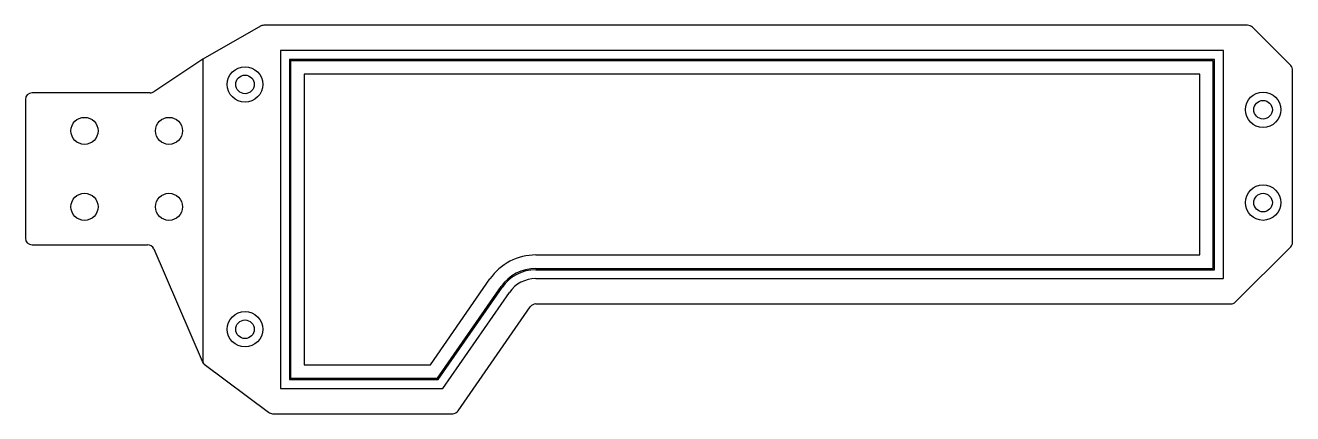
# Model space of a CAD drawing. Header units: millimetres. Extents: x 0 to 150, y -29 to 17.
import ezdxf

# ---------------------------------------------------------------- set-up
doc = ezdxf.new("R2010")
doc.units = ezdxf.units.MM
for name, color, linetype in [('contact_face', 7, 'CONTINUOUS'), ('cover', 7, 'CONTINUOUS'), ('outer', 7, 'CONTINUOUS'), ('PCB_candidate', 7, 'CONTINUOUS'), ('retainer_countersink', 1, 'CONTINUOUS'), ('retainer_holes', 1, 'CONTINUOUS'), ('retainer_opening', 7, 'CONTINUOUS'), ('retainer_outer', 7, 'CONTINUOUS'), ('root_holes', 1, 'CONTINUOUS')]:
    doc.layers.add(name, color=color, linetype=linetype)

msp = doc.modelspace()

# ---------------------------------------------------------------- linework, layer by layer
at = {"layer": 'contact_face'}
for p, q in [((31.4, 12.8), (31.4, -24.8)), ((140.6, 12.8), (31.4, 12.8)), ((140.6, -11.8), (140.6, 12.8)), ((60.42, -11.8), (140.6, -11.8)), ((48.8, -24.8), (56.31, -13.95)), ((31.4, -24.8), (48.8, -24.8))]:
    msp.add_line(p, q, dxfattribs=at)
msp.add_arc((60.42, -16.8), 5, -270, -214.6952, dxfattribs=at)
at = {"layer": 'cover'}
for p, q in [((30.2, 14), (30.2, -26)), ((141.8, 14), (30.2, 14)), ((141.8, -12.96), (141.8, 14)), ((60.42, -13), (141.76, -13)), ((141.76, -13), (141.8, -12.96)), ((49.43, -26), (57.29, -14.64)), ((30.2, -26), (49.43, -26))]:
    msp.add_line(p, q, dxfattribs=at)
msp.add_arc((60.42, -16.8), 3.8, -270, -214.6952, dxfattribs=at)
at = {"layer": 'outer'}
for p, q in [((27.82, 16.89), (21, 13)), ((144.67, 17), (28.21, 17)), ((149.77, 12.23), (145.23, 16.77)), ((21, 13), (15.2, 9.13)), ((150, -8.67), (150, 11.67)), ((14.76, 9), (0.8, 9)), ((0, 8.2), (0, -8.2)), ((0.8, -9), (14.47, -9)), ((15.21, -9.48), (20.92, -22.8)), ((143.23, -15.77), (149.77, -9.23)), ((51.24, -28.66), (59.76, -16.34)), ((60.42, -16), (142.67, -16)), ((21.17, -23.13), (28.79, -28.84)), ((29.27, -29), (50.58, -29))]:
    msp.add_line(p, q, dxfattribs=at)
for centre, start, end in [((28.21, 16.2), 90, 119.7449), ((144.67, 16.2), 45, 90), ((149.2, 11.67), 0, 45), ((0.8, 8.2), 90, 180), ((14.76, 9.8), -90, -56.3099), ((0.8, -8.2), 180, 270), ((14.47, -9.8), 23.1986, 90), ((149.2, -8.67), -45, 0), ((60.42, -16.8), 90, 145.3048), ((142.67, -15.2), -90, -45), ((21.65, -22.49), 203.1986, 233.1301), ((29.27, -28.2), 233.1301, 270), ((50.58, -28.2), -90, -34.6952)]:
    msp.add_arc(centre, 0.8, start, end, dxfattribs=at)
at = {"layer": 'PCB_candidate'}
for p, q in [((33, 11.2), (33, -23.2)), ((139, 11.2), (33, 11.2)), ((139, -10.2), (139, 11.2)), ((60.42, -10.2), (139, -10.2)), ((47.96, -23.2), (54.99, -13.04)), ((33, -23.2), (47.96, -23.2))]:
    msp.add_line(p, q, dxfattribs=at)
msp.add_arc((60.42, -16.8), 6.6, -270, -214.6952, dxfattribs=at)
at = {"layer": 'retainer_countersink'}
for centre in [(26, 10), (146.5, 7), (146.5, -4), (26, -19)]:
    msp.add_circle(centre, 2.1, dxfattribs=at)
at = {"layer": 'retainer_holes'}
for centre in [(26, 10), (146.5, 7), (146.5, -4), (26, -19)]:
    msp.add_circle(centre, 1.1, dxfattribs=at)
at = {"layer": 'retainer_opening'}
for p, q in [((31.25, 12.95), (31.25, -24.95)), ((140.75, 12.95), (31.25, 12.95)), ((140.75, -11.95), (140.75, 12.95)), ((60.42, -11.95), (140.75, -11.95)), ((48.88, -24.95), (56.43, -14.04)), ((31.25, -24.95), (48.88, -24.95))]:
    msp.add_line(p, q, dxfattribs=at)
msp.add_arc((60.42, -16.8), 4.85, -270, -214.6952, dxfattribs=at)
at = {"layer": 'retainer_outer'}
for p, q in [((27.82, 16.89), (21, 13)), ((144.67, 17), (28.21, 17)), ((149.77, 12.23), (145.23, 16.77)), ((21, 13), (21, -22.95)), ((150, -8.67), (150, 11.67)), ((143.23, -15.77), (149.77, -9.23)), ((51.24, -28.66), (59.76, -16.34)), ((60.42, -16), (142.67, -16)), ((21.17, -23.13), (28.79, -28.84)), ((29.27, -29), (50.58, -29))]:
    msp.add_line(p, q, dxfattribs=at)
for centre, start, end in [((28.21, 16.2), 90, 119.7449), ((144.67, 16.2), 45, 90), ((149.2, 11.67), 0, 45), ((149.2, -8.67), -45, 0), ((60.42, -16.8), 90, 145.3048), ((142.67, -15.2), -90, -45), ((21.65, -22.49), 215.5265, 233.1301), ((29.27, -28.2), 233.1301, 270), ((50.58, -28.2), -90, -34.6952)]:
    msp.add_arc(centre, 0.8, start, end, dxfattribs=at)
at = {"layer": 'root_holes'}
for centre in [(7, 4.5), (17, 4.5), (7, -4.5), (17, -4.5)]:
    msp.add_circle(centre, 1.6, dxfattribs=at)

doc.saveas('drawing.dxf')
